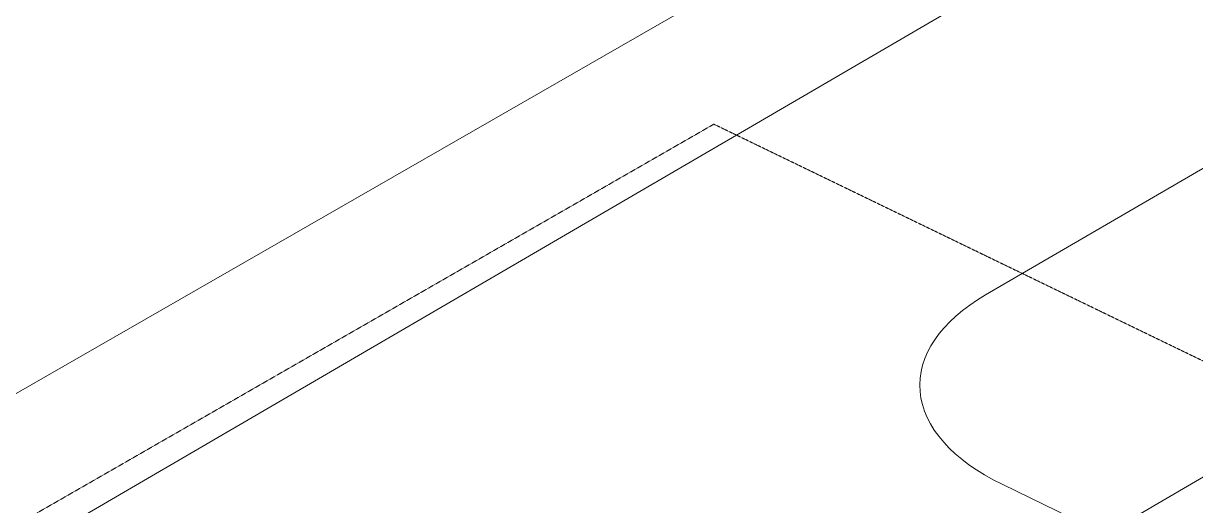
# Model space of a CAD drawing. Header units: inches. Extents: x 27328 to 120839, y -4075 to 4147.
# Drawn here: x 44707 to 45544, y -302 to 42 of the extents above; entities that cross this region are included whole.
import ezdxf

# ---------------------------------------------------------------- set-up
doc = ezdxf.new("R2010")
doc.units = ezdxf.units.IN
doc.header["$MEASUREMENT"] = 0
doc.linetypes.add('Hidden', pattern=[0.28125, 0.1875, -0.09375])
doc.layers.add('A-DETL', color=90, linetype='Continuous', lineweight=9)
doc.layers.add('A-PROP-SBCK', color=71, linetype='Hidden', lineweight=15)

msp = doc.modelspace()

# ---------------------------------------------------------------- linework, layer by layer
at = {"layer": 'A-DETL'}
for p, q in [((43788.68, -745.82), (45396.38, 176.9)), ((43919.33, -792.7), (45547.41, 155.56)), ((45751.41, 56.9), (45393.77, -151.41)), ((45479.01, -321.87), (45624.49, -237.14)), ((45405.58, -286.36), (45479.01, -321.87))]:
    msp.add_line(p, q, dxfattribs=at)
msp.add_ellipse((45526.82, -215.75), major_axis=(180, 0), ratio=0.53073, start_param=2.402617, end_param=3.973414, dxfattribs=at)
at = {"layer": 'A-PROP-SBCK'}
for p, q in [((43795.92, -835.47), (45199.92, -29.66)), ((45199.92, -29.66), (48129.26, -1446.31))]:
    msp.add_line(p, q, dxfattribs=at)

doc.saveas('drawing.dxf')
